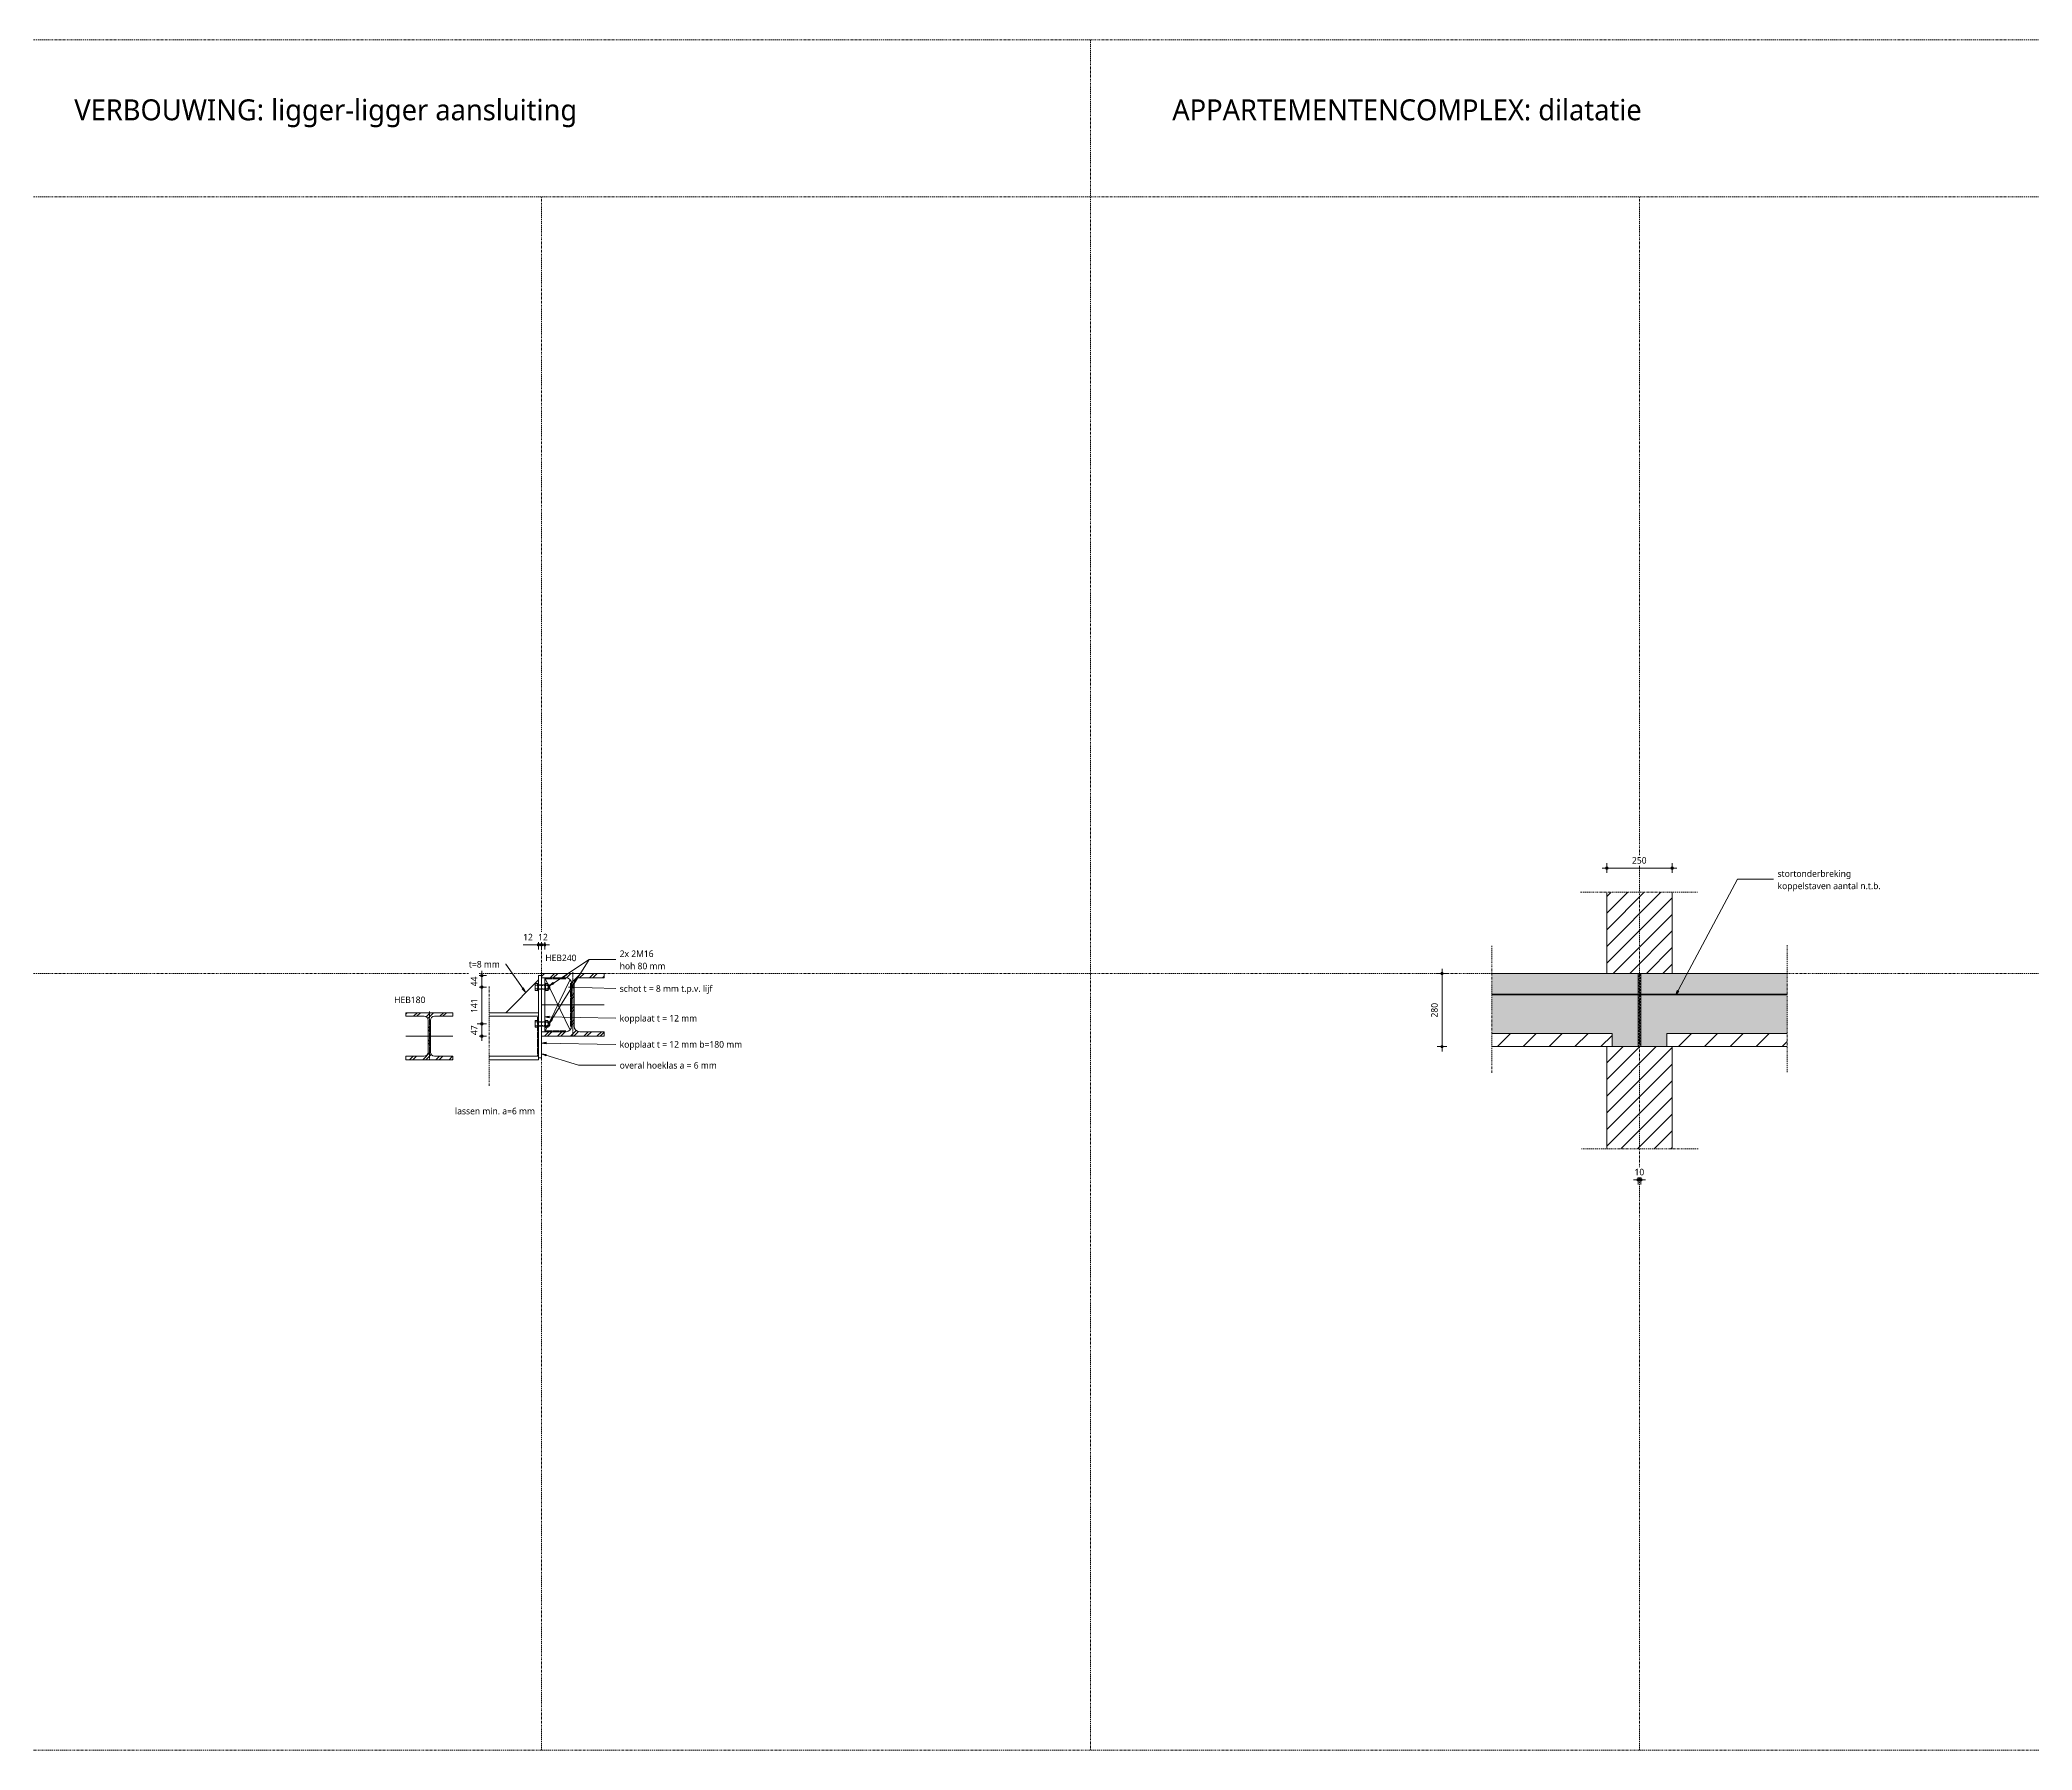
# Model space of a CAD drawing. Header units: millimetres. Extents: x -14163 to 55687, y -143 to 37302.
# Drawn here: x 34868 to 42489, y 7560 to 14100 of the extents above; entities that cross this region are included whole.
import ezdxf

# ---------------------------------------------------------------- set-up
doc = ezdxf.new("R2010")
doc.units = ezdxf.units.MM
for name, pattern in [('Dash', [6.35, 3.175, -3.175]), ('MV_center', [15, 6, -3, 3, -3]), ('MV_hartlijn_staal', [6.6, 5, -0.8, 0, -0.8]), ('Streep 1_1', [2, 1, -1])]:
    doc.linetypes.add(name, pattern=pattern)
for name, color, linetype, lineweight in [('A-ANNO-DIMS', 211, 'Continuous', 13), ('A-ANNO-DIMS-10', 211, 'Continuous', 13), ('A-DETL', 90, 'Continuous', 13), ('A-DETL-GENF', 92, 'Continuous', 18), ('A-DETL-GENF-HDLN', 1, 'Dash', 18), ('A-DETL-IDEN', 3, 'Continuous', 18), ('G-ANNO-TEXT', 231, 'Continuous', 13)]:
    doc.layers.add(name, color=color, linetype=linetype, lineweight=lineweight)
doc.styles.add('Segoe UI_3', font='segoeui.ttf', dxfattribs={"height": 25})
doc.styles.add('Segoe UI_5', font='segoeui.ttf', dxfattribs={"height": 80})
doc.dimstyles.new('2_5_mm', dxfattribs={"dimscale": 304.8, "dimtxt": 26.184099, "dimasz": 0.032808, "dimexe": 0.059055, "dimexo": 0.0625, "dimgap": 0.029528, "dimtad": 1, "dimdec": 0, "dimzin": 0, "dimdsep": 46, "dimtxsty": 'Segoe UI_3', "dimblk1": 'DOTBLANK', "dimblk2": 'DOTBLANK', "dimsah": 1, "dimcen": 0.09, "dimdle": 0.059055, "dimazin": 0, "dimtfac": 1, "dimtdec": 4, "dimtix": 1, "dimtmove": 0, "dimatfit": 3, "dimfxl": 0.059055, "dimfxlon": 1, "dimtvp": 1, "dimtfill": 1, "dimtolj": 1, "dimtzin": 0, "dimarcsym": 2})
doc.dimstyles.new('2_5_mm_1', dxfattribs={"dimscale": 304.8, "dimtxt": 26.184099, "dimasz": 0.032808, "dimexe": 0.059055, "dimexo": 0.0625, "dimgap": 0.029528, "dimtad": 1, "dimdec": 0, "dimzin": 0, "dimdsep": 46, "dimtxsty": 'Segoe UI_3', "dimblk1": 'DOTBLANK', "dimblk2": 'DOTBLANK', "dimsah": 1, "dimcen": 0.09, "dimdle": 0.059055, "dimazin": 0, "dimtfac": 1, "dimtdec": 4, "dimtix": 1, "dimtmove": 1, "dimatfit": 3, "dimfxl": 0.059055, "dimfxlon": 1, "dimtvp": 1, "dimtfill": 1, "dimtolj": 1, "dimtzin": 0, "dimarcsym": 2})
pattern_1 = [(45, (0, 0), (-49.49747, 49.49747), [])]

# ---------------------------------------------------------------- blocks, each defined once
blk = doc.blocks.new('28 Staalprofielen- IPE_HEA_HEB 2d - HEB240-V77-Details Constructie')
at = {"layer": 'A-DETL-GENF', "lineweight": 13}
h = blk.add_hatch(dxfattribs=at)
h.set_pattern_fill('FP_167', color=256, style=0, pattern_type=2)
h.set_pattern_definition([(45, (-36907.01, -10409.864), (-25.144717, 25.144717), []), (45, (-36907.01, -10371.764), (-25.144717, 25.144717), [])])
h.paths.add_polyline_path([(120, -120), (120, -103), (26, -103), (20.6, -102.3), (15.5, -100.2), (11.2, -96.8), (7.8, -92.5), (5.7, -87.4), (5, -82), (5, 82), (5.7, 87.4), (7.8, 92.5), (11.2, 96.8), (15.5, 100.2), (20.6, 102.3), (26, 103), (120, 103), (120, 120), (-120, 120), (-120, 103), (-26, 103), (-20.6, 102.3), (-15.5, 100.2), (-11.2, 96.8), (-7.8, 92.5), (-5.7, 87.4), (-5, 82), (-5, -82), (-5.7, -87.4), (-7.8, -92.5), (-11.2, -96.8), (-15.5, -100.2), (-20.6, -102.3), (-26, -103), (-120, -103), (-120, -120)])
at = {"layer": 'A-DETL-GENF'}
for p, q in [((120, 120), (-120, 120)), ((-120, 120), (-120, 103)), ((120, 120), (-120, 120)), ((-120, 120), (-120, 103)), ((-120, 103), (-26, 103)), ((-120, 103), (-26, 103)), ((-5, 82), (-5, -82)), ((-5, 82), (-5, -82)), ((5, -82), (5, 82)), ((5, 82), (5, -82)), ((26, 103), (120, 103)), ((120, 103), (26, 103)), ((120, 103), (120, 120)), ((120, 120), (120, 103)), ((-120, 0), (120, 0)), ((-26, -103), (-120, -103)), ((-120, -103), (-120, -120)), ((-120, -120), (-120, -103)), ((-120, -103), (-26, -103)), ((-120, -120), (120, -120)), ((120, -120), (-120, -120)), ((120, -103), (26, -103)), ((120, -103), (26, -103)), ((120, -120), (120, -103)), ((120, -120), (120, -103))]:
    blk.add_line(p, q, dxfattribs=at)
at = {"layer": 'A-DETL-GENF', "linetype": 'MV_hartlijn_staal', "lineweight": 13}
blk.add_line((0, 125), (0, -120), dxfattribs=at)
at = {"layer": 'A-DETL-GENF'}
for centre, start, end in [((-26, 82), 0, 90), ((-26, 82), 360, 90), ((26, 82), 90, 180), ((26, 82), 90, 180), ((-26, -82), 270, 0), ((-26, -82), 270, 0), ((26, -82), 180, 270), ((26, -82), 180, 270)]:
    blk.add_arc(centre, 21, start, end, dxfattribs=at)
blk = doc.blocks.new('NLRS_00_DI_maskeer - Type 1-4234829-Details Constructie')
at = {"layer": 'A-DETL-GENF', "linetype": 'MV_center'}
blk.add_line((280, 0), (-100, 0), dxfattribs=at)
blk = doc.blocks.new('28 Staalprofielen- IPE_HEA_HEB 2d - HEB180-V78-Details Constructie')
at = {"layer": 'A-DETL-GENF', "lineweight": 13}
h = blk.add_hatch(dxfattribs=at)
h.set_pattern_fill('FP_168', color=256, style=0, pattern_type=2)
h.set_pattern_definition([(45, (-36357.76, -10289.864), (-25.144717, 25.144717), []), (45, (-36357.76, -10251.764), (-25.144717, 25.144717), [])])
h.paths.add_polyline_path([(22.2, -90), (90, -90), (90, -76), (19.3, -76), (15.4, -75.5), (11.8, -74), (8.6, -71.6), (6.3, -68.5), (4.8, -64.9), (4.3, -61), (4.3, 61), (4.8, 64.9), (6.3, 68.5), (8.6, 71.6), (11.8, 74), (15.4, 75.5), (19.3, 76), (90, 76), (90, 90), (-90, 90), (-90, 76), (-19.2, 76), (-15.4, 75.5), (-11.7, 74), (-8.6, 71.6), (-6.3, 68.5), (-4.8, 64.9), (-4.2, 61), (-4.2, -61), (-4.8, -64.9), (-6.3, -68.5), (-8.6, -71.6), (-11.7, -74), (-15.4, -75.5), (-19.2, -76), (-90, -76), (-90, -90)])
at = {"layer": 'A-DETL-GENF'}
for p, q in [((90, 90), (-90, 90)), ((-90, 90), (-90, 76)), ((90, 90), (-90, 90)), ((-90, 90), (-90, 76)), ((90, 76), (90, 90)), ((90, 90), (90, 76)), ((-90, 76), (-19.2, 76)), ((-90, 76), (-19.2, 76)), ((-90, 0), (90, 0)), ((-4.2, 61), (-4.2, -61)), ((-4.2, 61), (-4.2, -61)), ((4.3, -61), (4.3, 61)), ((4.3, 61), (4.3, -61)), ((19.3, 76), (90, 76)), ((90, 76), (19.3, 76)), ((-19.2, -76), (-90, -76)), ((-90, -76), (-90, -90)), ((-90, -90), (-90, -76)), ((-90, -76), (-19.2, -76)), ((90, -76), (19.3, -76)), ((90, -76), (19.3, -76)), ((90, -90), (90, -76)), ((90, -90), (90, -76)), ((-90, -90), (90, -90)), ((90, -90), (-90, -90))]:
    blk.add_line(p, q, dxfattribs=at)
at = {"layer": 'A-DETL-GENF', "linetype": 'MV_hartlijn_staal', "lineweight": 13}
blk.add_line((0, 95), (0, -90), dxfattribs=at)
at = {"layer": 'A-DETL-GENF'}
for centre, start, end in [((-19.2, 61), 0, 90), ((-19.2, 61), 360, 90), ((19.3, 61), 90, 180), ((19.3, 61), 90, 180), ((-19.2, -61), 270, 0), ((-19.2, -61), 270, 0), ((19.3, -61), 180, 270), ((19.3, -61), 180, 270)]:
    blk.add_arc(centre, 15, start, end, dxfattribs=at)
blk = doc.blocks.new('Repeating Detail - 2_ a_5 mm-V81-Details Constructie')
at = {"layer": 'A-DETL-GENF'}
for p, q in [((0, 0), (0, 5)), ((4, 0), (4, 5)), ((8, 0), (8, 5)), ((12, 0), (12, 5)), ((16, 0), (16, 5)), ((20, 0), (20, 5)), ((24, 0), (24, 5)), ((28, 0), (28, 5)), ((32, 0), (32, 5)), ((36, 0), (36, 5)), ((40, 0), (40, 5)), ((44, 0), (44, 5)), ((48, 0), (48, 5)), ((52, 0), (52, 5)), ((56, 0), (56, 5)), ((60, 0), (60, 5)), ((64, 0), (64, 5)), ((68, 0), (68, 5)), ((72, 0), (72, 5)), ((76, 0), (76, 5)), ((80, 0), (80, 5)), ((84, 0), (84, 5)), ((88, 0), (88, 5)), ((92, 0), (92, 5)), ((96, 0), (96, 5)), ((100, 0), (100, 5)), ((104, 0), (104, 5)), ((108, 0), (108, 5)), ((112, 0), (112, 5)), ((116, 0), (116, 5)), ((120, 0), (120, 5)), ((124, 0), (124, 5)), ((128, 0), (128, 5)), ((132, 0), (132, 5)), ((136, 0), (136, 5)), ((140, 0), (140, 5)), ((144, 0), (144, 5)), ((148, 0), (148, 5))]:
    blk.add_line(p, q, dxfattribs=at)
blk = doc.blocks.new('Repeating Detail - 2_ a_5 mm-V82-Details Constructie')
at = {"layer": 'A-DETL-GENF'}
for p, q in [((0, 0), (0, 5)), ((4, 0), (4, 5)), ((8, 0), (8, 5)), ((12, 0), (12, 5)), ((16, 0), (16, 5)), ((20, 0), (20, 5)), ((24, 0), (24, 5)), ((28, 0), (28, 5)), ((32, 0), (32, 5)), ((36, 0), (36, 5)), ((40, 0), (40, 5)), ((44, 0), (44, 5)), ((48, 0), (48, 5)), ((52, 0), (52, 5)), ((56, 0), (56, 5)), ((60, 0), (60, 5)), ((64, 0), (64, 5)), ((68, 0), (68, 5)), ((72, 0), (72, 5)), ((76, 0), (76, 5)), ((80, 0), (80, 5))]:
    blk.add_line(p, q, dxfattribs=at)
blk = doc.blocks.new('Repeating Detail - 2_ a_5 mm-V83-Details Constructie')
at = {"layer": 'A-DETL-GENF'}
for p, q in [((0, 0), (0, 5)), ((4, 0), (4, 5)), ((8, 0), (8, 5)), ((12, 0), (12, 5)), ((16, 0), (16, 5)), ((20, 0), (20, 5)), ((24, 0), (24, 5)), ((28, 0), (28, 5)), ((32, 0), (32, 5)), ((36, 0), (36, 5)), ((40, 0), (40, 5)), ((44, 0), (44, 5)), ((48, 0), (48, 5)), ((52, 0), (52, 5)), ((56, 0), (56, 5)), ((60, 0), (60, 5)), ((64, 0), (64, 5)), ((68, 0), (68, 5)), ((72, 0), (72, 5)), ((76, 0), (76, 5)), ((80, 0), (80, 5)), ((84, 0), (84, 5)), ((88, 0), (88, 5)), ((92, 0), (92, 5)), ((96, 0), (96, 5)), ((100, 0), (100, 5)), ((104, 0), (104, 5)), ((108, 0), (108, 5)), ((112, 0), (112, 5)), ((116, 0), (116, 5)), ((120, 0), (120, 5)), ((124, 0), (124, 5)), ((128, 0), (128, 5)), ((132, 0), (132, 5)), ((136, 0), (136, 5)), ((140, 0), (140, 5)), ((144, 0), (144, 5)), ((148, 0), (148, 5)), ((152, 0), (152, 5)), ((156, 0), (156, 5)), ((160, 0), (160, 5)), ((164, 0), (164, 5))]:
    blk.add_line(p, q, dxfattribs=at)
blk = doc.blocks.new('00 bout_moer - M16-4299266-Details Constructie')
at = {"layer": 'A-DETL-GENF'}
for p, q in [((-13, 11.6), (-11.7, 13)), ((-13, 11.6), (-11.1, 7.4)), ((-13, -11.1), (-13, 11.6)), ((-11.1, 7.4), (-13, 3.2)), ((-13, 3.2), (-13, -3.2)), ((-11.7, 13), (-4, 13)), ((-11.1, 7.4), (-4.6, 7.4)), ((-4.6, 7.4), (-2.8, 11.6)), ((-2.8, 3.2), (-4.6, 7.4)), ((-4, 13), (-2.8, 11.6)), ((-2.8, 0), (-2.8, 14.9)), ((-2.8, 14.9), (0, 14.9)), ((-2.8, 11.6), (-2.8, 0)), ((-2.8, -3.2), (-2.8, 3.2)), ((-2.8, -14.9), (-2.8, 0)), ((-2.8, 0), (-2.8, -11.1)), ((0, 14.9), (0, -14.9)), ((24, -14.9), (24, 14.9)), ((24, 14.9), (26.8, 14.9)), ((26.8, 14.9), (26.8, 0)), ((26.8, 11.1), (28.2, 13)), ((26.8, 0), (26.8, 11.1)), ((26.8, 11.1), (28.6, 7.2)), ((28.6, 7.2), (26.8, 3.2)), ((26.8, 3.2), (26.8, -3.2)), ((26.8, -11.6), (26.8, 0)), ((26.8, 0), (26.8, -14.9)), ((28.2, 13), (35.8, 13)), ((35.1, 7.2), (28.6, 7.2)), ((35.1, 7.2), (37, 11.1)), ((37, 3.2), (35.1, 7.2)), ((35.8, 13), (37, 11.1)), ((37, 11.1), (37, -11.6)), ((37, -3.2), (37, 3.2)), ((-13, -3.2), (-11.1, -7.2)), ((-11.1, -7.2), (-13, -11.1)), ((-11.8, -13), (-13, -11.1)), ((-4.2, -13), (-11.8, -13)), ((-11.1, -7.2), (-4.6, -7.2)), ((-4.6, -7.2), (-2.8, -3.2)), ((-2.8, -11.1), (-4.6, -7.2)), ((-2.8, -11.1), (-4.2, -13)), ((0, -14.9), (-2.8, -14.9)), ((26.8, -14.9), (24, -14.9)), ((26.8, -3.2), (28.6, -7.4)), ((28.6, -7.4), (26.8, -11.6)), ((28, -13), (26.8, -11.6)), ((35.7, -13), (28, -13)), ((35.1, -7.4), (28.6, -7.4)), ((35.1, -7.4), (37, -3.2)), ((37, -11.6), (35.1, -7.4)), ((37, -11.6), (35.7, -13))]:
    blk.add_line(p, q, dxfattribs=at)
at = {"layer": 'A-DETL-GENF', "linetype": 'Streep 1_1', "lineweight": 13}
for p, q in [((0, 8), (41.7, 8)), ((43.7, 6.5), (41.7, 8)), ((41.7, -8), (41.7, 8)), ((43.7, 6.5), (43.7, -6.5)), ((0, -8), (41.7, -8)), ((43.7, -6.5), (41.7, -8))]:
    blk.add_line(p, q, dxfattribs=at)
at = {"layer": 'A-DETL-GENF-HDLN'}
for p, q in [((0, 8), (1.5, 6.5)), ((0, 8), (0, -8)), ((1.5, 6.5), (41.7, 6.5)), ((0, -8), (1.5, -6.5)), ((1.5, -6.5), (41.7, -6.5))]:
    blk.add_line(p, q, dxfattribs=at)
blk = doc.blocks.new('NLRS_00_DI_maskeer - Type 1-4234714-Details Constructie')
at = {"layer": 'A-DETL-GENF', "linetype": 'MV_center'}
blk.add_line((-100, 0), (350, 0), dxfattribs=at)
blk = doc.blocks.new('NLRS_00_DI_maskeer - Type 1-4274649-Details Constructie')
at = {"layer": 'A-DETL-GENF', "linetype": 'MV_center'}
blk.add_line((388.5, 0), (-100, 0), dxfattribs=at)
blk = doc.blocks.new('NLRS_00_DI_maskeer - Type 1-4275050-Details Constructie')
at = {"layer": 'A-DETL-GENF', "linetype": 'MV_center'}
blk.add_line((-100, 0), (388.5, 0), dxfattribs=at)
blk = doc.blocks.new('NLRS_00_DI_maskeer - Type 1-4234379-Details Constructie')
at = {"layer": 'A-DETL-GENF', "linetype": 'MV_center'}
blk.add_line((350, 0), (-100, 0), dxfattribs=at)
blk = doc.blocks.new('20 isolatie - isolatie-4275268-Details Constructie')
at = {"layer": 'A-DETL-GENF'}
for p, q in [((280, 0), (0, 0)), ((0, 0), (0, -10)), ((280, -10), (280, 0)), ((0, -10), (280, -10))]:
    blk.add_line(p, q, dxfattribs=at)
at = {"layer": 'A-DETL-GENF', "lineweight": 13}
for p, q in [((0, 0), (280, 0)), ((0, -10), (0, 0)), ((0, -10), (5.8, 0)), ((5.8, 0), (11.5, -10)), ((11.5, -10), (17.3, 0)), ((17.3, 0), (23.1, -10)), ((23.1, -10), (28.9, 0)), ((28.9, 0), (34.6, -10)), ((34.6, -10), (40.4, 0)), ((40.4, 0), (46.2, -10)), ((46.2, -10), (52, 0)), ((52, 0), (57.7, -10)), ((98.1, 0), (103.9, -10)), ((103.9, -10), (109.7, 0)), ((109.7, 0), (115.5, -10)), ((115.5, -10), (121.2, 0)), ((121.2, 0), (127, -10)), ((127, -10), (132.8, 0)), ((132.8, 0), (138.6, -10)), ((138.6, -10), (144.3, 0)), ((144.3, 0), (150.1, -10)), ((150.1, -10), (155.9, 0)), ((155.9, 0), (161.7, -10)), ((161.7, -10), (167.4, 0)), ((167.4, 0), (173.2, -10)), ((173.2, -10), (179, 0)), ((179, 0), (184.8, -10)), ((184.8, -10), (190.5, 0)), ((190.5, 0), (196.3, -10)), ((196.3, -10), (202.1, 0)), ((202.1, 0), (207.8, -10)), ((207.8, -10), (213.6, 0)), ((213.6, 0), (219.4, -10)), ((219.4, -10), (225.2, 0)), ((225.2, 0), (230.9, -10)), ((230.9, -10), (236.7, 0)), ((236.7, 0), (242.5, -10)), ((242.5, -10), (248.3, 0)), ((248.3, 0), (254, -10)), ((254, -10), (259.8, 0)), ((259.8, 0), (265.6, -10)), ((265.6, -10), (271.4, 0)), ((271.4, 0), (277.1, -10)), ((280, 0), (280, -10)), ((280, -10), (0, -10)), ((57.7, -10), (63.5, 0)), ((63.5, 0), (69.3, -10)), ((69.3, -10), (75.1, 0)), ((75.1, 0), (80.8, -10)), ((80.8, -10), (86.6, 0)), ((86.6, 0), (92.4, -10)), ((92.4, -10), (98.1, 0)), ((280, -5), (277.1, -10)), ((280, -10), (277.1, -10)), ((280, -10), (280, -5))]:
    blk.add_line(p, q, dxfattribs=at)
blk = doc.blocks.new('DIMBLOCK146-Details Constructie')
at = {"layer": 'A-ANNO-DIMS-10'}
for p, q in [((36558.2, 10336.9), (36540.2, 10336.9)), ((36558.2, 10289.9), (36540.2, 10289.9)), ((36558.2, 10271.9), (36558.2, 10336.9)), ((36558.2, 10336.9), (36576.2, 10336.9)), ((36558.2, 10289.9), (36576.2, 10289.9))]:
    blk.add_line(p, q, dxfattribs=at)
for centre in [(36558.2, 10336.9), (36558.2, 10289.9)]:
    blk.add_circle(centre, 5, dxfattribs=at)
at = {"layer": 'A-ANNO-DIMS-10', "color": 0, "insert": (36516.6, 10294.3), "char_height": 25, "width": 45.703, "attachment_point": 1, "rotation": 90, "line_spacing_factor": 1.142579, "style": 'Segoe UI_3', "bg_fill": 3, "box_fill_scale": 1.25, "bg_fill_color": 9, "bg_fill_true_color": 13158600, "bg_fill_transparency": 0}
blk.add_mtext('47', dxfattribs=at)
blk = doc.blocks.new('_DotBlank')
at = {"color": 0, "linetype": 'ByBlock', "lineweight": -2}
blk.add_line((-0.5, 0), (-1, 0), dxfattribs=at)
blk.add_circle((0, 0), 0.5, dxfattribs=at)
blk = doc.blocks.new('DIMBLOCK147-Details Constructie')
at = {"layer": 'A-ANNO-DIMS-10'}
for p, q in [((36558.2, 10477.9), (36540.2, 10477.9)), ((36558.2, 10336.9), (36558.2, 10477.9)), ((36558.2, 10477.9), (36576.2, 10477.9)), ((36558.2, 10336.9), (36540.2, 10336.9)), ((36558.2, 10336.9), (36576.2, 10336.9))]:
    blk.add_line(p, q, dxfattribs=at)
for centre in [(36558.2, 10477.9), (36558.2, 10336.9)]:
    blk.add_circle(centre, 5, dxfattribs=at)
at = {"layer": 'A-ANNO-DIMS-10', "color": 0, "insert": (36516.6, 10378.8), "char_height": 25, "width": 68.555, "attachment_point": 1, "rotation": 90, "line_spacing_factor": 1.142579, "style": 'Segoe UI_3', "bg_fill": 3, "box_fill_scale": 1.25, "bg_fill_color": 9, "bg_fill_true_color": 13158600, "bg_fill_transparency": 0}
blk.add_mtext('141', dxfattribs=at)
blk = doc.blocks.new('DIMBLOCK148-Details Constructie')
at = {"layer": 'A-ANNO-DIMS-10'}
for p, q in [((36558.2, 10521.4), (36540.2, 10521.4)), ((36558.2, 10477.9), (36558.2, 10539.4)), ((36558.2, 10521.4), (36576.2, 10521.4)), ((36558.2, 10477.9), (36540.2, 10477.9)), ((36558.2, 10477.9), (36576.2, 10477.9))]:
    blk.add_line(p, q, dxfattribs=at)
for centre in [(36558.2, 10521.4), (36558.2, 10477.9)]:
    blk.add_circle(centre, 5, dxfattribs=at)
at = {"layer": 'A-ANNO-DIMS-10', "color": 0, "insert": (36516.6, 10480.6), "char_height": 25, "width": 45.703, "attachment_point": 1, "rotation": 90, "line_spacing_factor": 1.142579, "style": 'Segoe UI_3', "bg_fill": 3, "box_fill_scale": 1.25, "bg_fill_color": 9, "bg_fill_true_color": 13158600, "bg_fill_transparency": 0}
blk.add_mtext('44', dxfattribs=at)
blk = doc.blocks.new('DIMBLOCK149-Details Constructie')
at = {"layer": 'A-ANNO-DIMS-10'}
for p, q in [((36716.7, 10639.7), (36774.8, 10639.7)), ((36757, 10639.7), (36787, 10639.7)), ((36774.8, 10639.7), (36781, 10639.7)), ((36775, 10639.7), (36775, 10657.7)), ((36775, 10639.7), (36775, 10621.7)), ((36787, 10639.7), (36787, 10657.7)), ((36787, 10639.7), (36787, 10621.7))]:
    blk.add_line(p, q, dxfattribs=at)
for centre in [(36775, 10639.7), (36787, 10639.7)]:
    blk.add_circle(centre, 5, dxfattribs=at)
at = {"layer": 'A-ANNO-DIMS-10', "color": 0, "insert": (36716.7, 10681.3), "char_height": 25, "width": 45.703, "attachment_point": 1, "line_spacing_factor": 1.142579, "style": 'Segoe UI_3', "bg_fill": 3, "box_fill_scale": 1.25, "bg_fill_color": 9, "bg_fill_true_color": 13158600, "bg_fill_transparency": 0}
blk.add_mtext('12', dxfattribs=at)
blk = doc.blocks.new('DIMBLOCK150-Details Constructie')
at = {"layer": 'A-ANNO-DIMS-10'}
for p, q in [((36787, 10639.7), (36787, 10657.7)), ((36787, 10639.7), (36817, 10639.7)), ((36787, 10639.7), (36787, 10621.7)), ((36799, 10639.7), (36799, 10657.7)), ((36799, 10639.7), (36799, 10621.7))]:
    blk.add_line(p, q, dxfattribs=at)
for centre in [(36787, 10639.7), (36799, 10639.7)]:
    blk.add_circle(centre, 5, dxfattribs=at)
at = {"layer": 'A-ANNO-DIMS-10', "color": 0, "insert": (36774, 10681.3), "char_height": 25, "width": 45.703, "attachment_point": 1, "line_spacing_factor": 1.142579, "style": 'Segoe UI_3', "bg_fill": 3, "box_fill_scale": 1.25, "bg_fill_color": 9, "bg_fill_true_color": 13158600, "bg_fill_transparency": 0}
blk.add_mtext('12', dxfattribs=at)
blk = doc.blocks.new('DIMBLOCK362-Details Constructie')
at = {"layer": 'A-ANNO-DIMS-10'}
for p, q in [((40844, 10933), (41130, 10933)), ((40862, 10933), (40862, 10951)), ((40862, 10933), (40862, 10915)), ((41112, 10933), (41112, 10951)), ((41112, 10933), (41112, 10915))]:
    blk.add_line(p, q, dxfattribs=at)
for centre in [(40862, 10933), (41112, 10933)]:
    blk.add_circle(centre, 5, dxfattribs=at)
at = {"layer": 'A-ANNO-DIMS-10', "color": 0, "insert": (40958.4, 10974.7), "char_height": 25, "width": 68.555, "attachment_point": 1, "line_spacing_factor": 1.142579, "style": 'Segoe UI_3', "bg_fill": 3, "box_fill_scale": 1.25, "bg_fill_color": 9, "bg_fill_true_color": 13158600, "bg_fill_transparency": 0}
blk.add_mtext('250', dxfattribs=at)
blk = doc.blocks.new('DIMBLOCK363-Details Constructie')
at = {"layer": 'A-ANNO-DIMS-10'}
for p, q in [((40231.7, 10529.9), (40213.7, 10529.9)), ((40231.7, 10231.9), (40231.7, 10547.9)), ((40231.7, 10529.9), (40249.7, 10529.9)), ((40231.7, 10249.9), (40213.7, 10249.9)), ((40231.7, 10249.9), (40249.7, 10249.9))]:
    blk.add_line(p, q, dxfattribs=at)
for centre in [(40231.7, 10529.9), (40231.7, 10249.9)]:
    blk.add_circle(centre, 5, dxfattribs=at)
at = {"layer": 'A-ANNO-DIMS-10', "color": 0, "insert": (40190.1, 10361.3), "char_height": 25, "width": 68.555, "attachment_point": 1, "rotation": 90, "line_spacing_factor": 1.142579, "style": 'Segoe UI_3', "bg_fill": 3, "box_fill_scale": 1.25, "bg_fill_color": 9, "bg_fill_true_color": 13158600, "bg_fill_transparency": 0}
blk.add_mtext('280', dxfattribs=at)
blk = doc.blocks.new('DIMBLOCK364-Details Constructie')
at = {"layer": 'A-ANNO-DIMS-10'}
for p, q in [((40982, 9741.1), (40982, 9759.1)), ((40992, 9741.1), (40992, 9759.1)), ((40964, 9741.1), (41010, 9741.1)), ((40982, 9741.1), (40982, 9723.1)), ((40992, 9741.1), (40992, 9723.1))]:
    blk.add_line(p, q, dxfattribs=at)
for centre in [(40982, 9741.1), (40992, 9741.1)]:
    blk.add_circle(centre, 5, dxfattribs=at)
at = {"layer": 'A-ANNO-DIMS-10', "color": 0, "insert": (40968, 9782.8), "char_height": 25, "width": 45.703, "attachment_point": 1, "line_spacing_factor": 1.142579, "style": 'Segoe UI_3', "bg_fill": 3, "box_fill_scale": 1.25, "bg_fill_color": 9, "bg_fill_true_color": 13158600, "bg_fill_transparency": 0}
blk.add_mtext('10', dxfattribs=at)

msp = doc.modelspace()

# ---------------------------------------------------------------- hatches: boundary and pattern name
at = {"layer": 'A-DETL-GENF', "lineweight": 13}
h = msp.add_hatch(dxfattribs=at)
h.set_pattern_fill('FP_154', color=254, style=0, pattern_type=2)
h.set_pattern_definition([(45, (0, 0), (-31.819805, 31.819805), [])])
h.paths.add_polyline_path([(40882, 9859.4), (41112, 9859.4), (41112, 10249.9), (40862, 10249.9), (40862, 9859.4)])
h.paths.add_polyline_path([(41112, 10529.9), (41112, 10840.4), (40862, 10840.4), (40862, 10529.9), (40992, 10529.9)])
at = {"layer": 'A-DETL-GENF'}
for points in [[(40982, 10249.9), (40982, 10529.9), (40422, 10529.9), (40422, 10299.9), (40882, 10299.9), (40882, 10249.9)], [(41092, 10249.9), (41092, 10299.9), (41552, 10299.9), (41552, 10529.9), (40992, 10529.9), (40992, 10249.9)]]:
    msp.add_hatch(color=9, dxfattribs=at).paths.add_polyline_path(points)
at = {"layer": 'A-DETL-GENF', "lineweight": 13}
h = msp.add_hatch(dxfattribs=at)
h.set_pattern_fill('FP_117', color=250, style=0, pattern_type=2)
h.set_pattern_definition(pattern_1)
h.paths.add_polyline_path([(40882, 10249.9), (40882, 10299.9), (40422, 10299.9), (40422, 10249.9)])
h = msp.add_hatch(dxfattribs=at)
h.set_pattern_fill('FP_117', color=250, style=0, pattern_type=2)
h.set_pattern_definition(pattern_1)
h.paths.add_polyline_path([(41092, 10249.9), (41552, 10249.9), (41552, 10299.9), (41092, 10299.9)])
at = {"layer": 'G-ANNO-TEXT'}
for points in [[(36725.6, 10457.7), (36717.9, 10474.3), (36712.7, 10470.7)], [(36817.2, 10482.8), (36834, 10490.1), (36830.5, 10495.4)], [(36890.3, 10477.4), (36908.2, 10473.7), (36908.3, 10480.1)], [(41126.1, 10447.9), (41137.4, 10462.3), (41131.8, 10465.3)], [(36798.1, 10363.8), (36816, 10360.3), (36816.1, 10366.7)], [(36816.9, 10339.9), (36829.1, 10353.5), (36823.8, 10356.9)], [(36786.7, 10263.8), (36804.7, 10260.3), (36804.8, 10266.7)], [(36786.7, 10222.8), (36803, 10214.4), (36804.9, 10220.5)]]:
    msp.add_hatch(color=7, dxfattribs=at).paths.add_polyline_path(points)

# ---------------------------------------------------------------- linework, layer by layer
at = {"layer": 'A-DETL', "linetype": 'MV_center', "lineweight": 18}
for p, q in [((34687, 14099.9), (38887, 14099.9)), ((38887, 14099.9), (38887, 7559.9)), ((38887, 14099.9), (38887, 7559.9)), ((38887, 14099.9), (43087, 14099.9)), ((34687, 13499.9), (38887, 13499.9)), ((36787, 7559.9), (36787, 13499.9)), ((38887, 13499.9), (43087, 13499.9)), ((40987, 7559.9), (40987, 13499.9)), ((34687, 10529.9), (38887, 10529.9)), ((38887, 10529.9), (43087, 10529.9)), ((38887, 7559.9), (34687, 7559.9)), ((43087, 7559.9), (38887, 7559.9))]:
    msp.add_line(p, q, dxfattribs=at)
at = {"layer": 'A-DETL', "lineweight": 18}
for p, q in [((40862, 10840.4), (40862, 10529.9)), ((41112, 10529.9), (41112, 10840.4)), ((36775, 10521.4), (36775, 10199.9)), ((36787, 10521.4), (36775, 10521.4)), ((36787, 10512.9), (36787, 10529.9)), ((40982, 10529.9), (40422, 10529.9)), ((41552, 10529.9), (40992, 10529.9)), ((36650, 10379.9), (36775, 10504.9)), ((36775, 10379.9), (36775, 10504.9)), ((36787, 10512.9), (36799, 10512.9)), ((36787, 10512.9), (36787, 10306.9)), ((36799, 10512.9), (36799, 10306.9)), ((36799, 10512.9), (36895.9, 10313)), ((36799, 10306.9), (36895.9, 10506.7)), ((36587, 10379.9), (36775, 10379.9)), ((36587, 10365.9), (36775, 10365.9)), ((36775, 10379.9), (36650, 10379.9)), ((36799, 10306.9), (36787, 10306.9)), ((36787, 10289.9), (36787, 10199.9)), ((40882, 10299.9), (40422, 10299.9)), ((40882, 10249.9), (40882, 10299.9)), ((41092, 10299.9), (41092, 10249.9)), ((41552, 10299.9), (41092, 10299.9)), ((36587, 10213.9), (36775, 10213.9)), ((36775, 10199.9), (36775, 10213.9)), ((40422, 10249.9), (40882, 10249.9)), ((40862, 10249.9), (40862, 9859.4)), ((40882, 10249.9), (40982, 10249.9)), ((40992, 10249.9), (41092, 10249.9)), ((41092, 10249.9), (41552, 10249.9)), ((41112, 9859.4), (41112, 10249.9)), ((36587, 10199.9), (36775, 10199.9)), ((36775, 10206.9), (36787, 10206.9))]:
    msp.add_line(p, q, dxfattribs=at)
at = {"layer": 'A-DETL', "lineweight": 35}
msp.add_line((41552, 10449.9), (40422, 10449.9), dxfattribs=at)
at = {"layer": 'G-ANNO-TEXT', "color": 250}
for p, q in [((41362.6, 10889.9), (41500.1, 10889.9)), ((36650.4, 10565.1), (36649.7, 10565.1)), ((36725.6, 10457.7), (36650.4, 10565.1)), ((36717.9, 10474.3), (36712.7, 10470.7)), ((36712.7, 10470.7), (36725.6, 10457.7)), ((36725.6, 10457.7), (36717.9, 10474.3)), ((36830.5, 10495.4), (36817.2, 10482.8)), ((36817.2, 10482.8), (36834, 10490.1)), ((36834, 10490.1), (36830.5, 10495.4)), ((36908.3, 10480.1), (36890.3, 10477.4)), ((36890.3, 10477.4), (36908.2, 10473.7)), ((36890.3, 10477.4), (37070.9, 10472.1)), ((36908.2, 10473.7), (36908.3, 10480.1)), ((41131.8, 10465.3), (41126.1, 10447.9)), ((41126.1, 10447.9), (41137.4, 10462.3)), ((41137.4, 10462.3), (41131.8, 10465.3)), ((36816.1, 10366.7), (36798.1, 10363.8)), ((36816, 10360.3), (36816.1, 10366.7)), ((36798.1, 10363.8), (36816, 10360.3)), ((36798.1, 10363.8), (37070.9, 10358.6)), ((36823.8, 10356.9), (36816.9, 10339.9)), ((36816.9, 10339.9), (36829.1, 10353.5)), ((36829.1, 10353.5), (36823.8, 10356.9)), ((36804.8, 10266.7), (36786.7, 10263.8)), ((36786.7, 10263.8), (36804.7, 10260.3)), ((36786.7, 10263.8), (37070.9, 10258.6)), ((36786.7, 10222.8), (36803, 10214.4)), ((36804.9, 10220.5), (36786.7, 10222.8)), ((36786.7, 10222.8), (36928.8, 10178.6)), ((36803, 10214.4), (36804.9, 10220.5)), ((36804.7, 10260.3), (36804.8, 10266.7)), ((36928.8, 10178.6), (37070.9, 10178.6))]:
    msp.add_line(p, q, dxfattribs=at)

# ---------------------------------------------------------------- block references
at = {"layer": 'A-DETL-GENF', "linetype": 'MV_center'}
for name, p in [('NLRS_00_DI_maskeer - Type 1-4234714-Details Constructie', (40862, 10840.4)), ('NLRS_00_DI_maskeer - Type 1-4234379-Details Constructie', (40862, 9859.4))]:
    msp.add_blockref(name, p, dxfattribs=at)
for name, p, rotation in [('NLRS_00_DI_maskeer - Type 1-4274649-Details Constructie', (40422, 10538.4), 269.9999999999999), ('NLRS_00_DI_maskeer - Type 1-4275050-Details Constructie', (41552, 10538.4), 269.9999999999999), ('NLRS_00_DI_maskeer - Type 1-4234829-Details Constructie', (36587, 10379.9), 270)]:
    msp.add_blockref(name, p, dxfattribs=dict(at, rotation=rotation))
at = {"layer": 'A-DETL-GENF'}
for name, p in [('28 Staalprofielen- IPE_HEA_HEB 2d - HEB240-V77-Details Constructie', (36907, 10409.9)), ('00 bout_moer - M16-4299266-Details Constructie', (36775, 10477.9)), ('28 Staalprofielen- IPE_HEA_HEB 2d - HEB180-V78-Details Constructie', (36357.8, 10289.9)), ('00 bout_moer - M16-4299266-Details Constructie', (36775, 10336.9)), ('Repeating Detail - 2_ a_5 mm-V82-Details Constructie', (36799, 10306.9))]:
    msp.add_blockref(name, p, dxfattribs=at)
at = {"layer": 'A-DETL-GENF', "lineweight": 13, "rotation": 270}
msp.add_blockref('20 isolatie - isolatie-4275268-Details Constructie', (40992, 10529.9), dxfattribs=at)
at = {"layer": 'A-DETL-GENF', "extrusion": (0, 0, -1)}
for name, p, rotation in [('Repeating Detail - 2_ a_5 mm-V82-Details Constructie', (-36799, 10512.9), 180), ('Repeating Detail - 2_ a_5 mm-V83-Details Constructie', (-36902, 10491.9), 270)]:
    msp.add_blockref(name, p, dxfattribs=dict(at, rotation=rotation))
at = {"layer": 'A-DETL-GENF', "rotation": 90}
msp.add_blockref('Repeating Detail - 2_ a_5 mm-V81-Details Constructie', (36775, 10213.9), dxfattribs=at)

# ---------------------------------------------------------------- texts
at = {"layer": 'G-ANNO-TEXT', "color": 7, "attachment_point": 1}
for s, insert, char_height, width, style in [('VERBOUWING: ligger-ligger aansluiting', (34999.8, 13872.3), 80, 2412.278, 'Segoe UI_5'), ('APPARTEMENTENCOMPLEX: dilatatie', (39199.8, 13872.3), 80, 2274.387, 'Segoe UI_5'), ('stortonderbreking', (41515.1, 10924.2), 25, 338.312, 'Segoe UI_3'), ('koppelstaven aantal n.t.b.', (41515.1, 10877.2), 25, 476.202, 'Segoe UI_3'), ('2x 2M16 ', (37085.9, 10617.7), 25, 174.768, 'Segoe UI_3'), ('hoh 80 mm', (37085.9, 10570.7), 25, 217.257, 'Segoe UI_3'), ('schot t = 8 mm t.p.v. lijf', (37085.9, 10484.6), 25, 443.333, 'Segoe UI_3'), ('kopplaat t = 12 mm ', (37085.9, 10371.1), 25, 387.215, 'Segoe UI_3'), ('kopplaat t = 12 mm b=180 mm', (37085.9, 10271.1), 25, 596.455, 'Segoe UI_3'), ('overal hoeklas a = 6 mm', (37085.9, 10191.1), 25, 463.375, 'Segoe UI_3'), ('lassen min. a=6 mm', (36455.9, 10016), 25, 377.595, 'Segoe UI_3')]:
    msp.add_mtext(s, dxfattribs=dict(at, insert=insert, char_height=char_height, width=width, style=style))

# ---------------------------------------------------------------- next in the draw order: texts
at = {"layer": 'A-DETL-IDEN', "lineweight": 13, "char_height": 25, "width": 145.907, "attachment_point": 1, "style": 'Segoe UI_3', "bg_fill": 3, "box_fill_scale": 1.25, "bg_fill_color": 9, "bg_fill_true_color": 13158600, "bg_fill_transparency": 0}
for s, insert in [('HEB240', (36801.4, 10601.9)), ('HEB180', (36223.5, 10441.5))]:
    msp.add_mtext(s, dxfattribs=dict(at, insert=insert))

# ---------------------------------------------------------------- next in the draw order: dimensions: what is measured, and where the dimension line sits
at = {"layer": 'A-ANNO-DIMS'}
for base, p1, p2, override, picture, middle in [((41112, 10933), (40862, 10915), (41112, 10915), {"dimpost": '<>', "dimfxl": 250}, 'DIMBLOCK362-Details Constructie', (40987, 10955)), ((40992, 9741.1), (40982, 9759.1), (40992, 9759.1), {"dimpost": '<>', "dimfxl": 10}, 'DIMBLOCK364-Details Constructie', (40987, 9763.1))]:
    dim = msp.add_linear_dim(base=base, p1=p1, p2=p2, dimstyle='2_5_mm', override=override, dxfattribs=at)
    dim.commit()
    dim.dimension.update_dxf_attribs({"geometry": picture, "text_midpoint": middle})
for base, p1, p2, override, picture, middle in [((40231.7, 10529.9), (40249.7, 10249.9), (40213.7, 10529.9), {"dimpost": '<>', "dimfxl": 282.3048}, 'DIMBLOCK363-Details Constructie', (40209.8, 10389.9)), ((36558.2, 10336.9), (36576.2, 10289.9), (36576.2, 10336.9), {"dimpost": '<>', "dimfxl": 47}, 'DIMBLOCK146-Details Constructie', (36536.7, 10313.4))]:
    dim = msp.add_linear_dim(base=base, p1=p1, p2=p2, angle=90, dimstyle='2_5_mm', override=override, dxfattribs=at)
    dim.commit()
    dim.dimension.update_dxf_attribs({"geometry": picture, "text_midpoint": middle})

# ---------------------------------------------------------------- next in the draw order: linework, layer by layer
at = {"layer": 'G-ANNO-TEXT', "color": 250}
for p, q in [((41126.1, 10447.9), (41362.6, 10889.9)), ((36816.9, 10339.9), (36969.1, 10583.4)), ((36817.2, 10482.8), (36969.1, 10583.4)), ((36969.1, 10583.4), (37070.9, 10583.4)), ((36969.1, 10583.4), (37070.9, 10583.4))]:
    msp.add_line(p, q, dxfattribs=at)

# ---------------------------------------------------------------- next in the draw order: dimensions: what is measured, and where the dimension line sits
at = {"layer": 'A-ANNO-DIMS'}
dim = msp.add_linear_dim(base=(36787, 10639.7), p1=(36775, 10621.7), p2=(36787, 10621.7), dimstyle='2_5_mm_1', override={"dimpost": '<>', "dimfxl": 12}, dxfattribs=at)
dim.commit()
dim.dimension.update_dxf_attribs({"geometry": 'DIMBLOCK149-Details Constructie', "text_midpoint": (36739.5, 10664.6), "dimtype": 160})
dim = msp.add_linear_dim(base=(36558.2, 10477.9), p1=(36576.2, 10336.9), p2=(36576.2, 10477.9), angle=90, dimstyle='2_5_mm', override={"dimpost": '<>', "dimfxl": 141}, dxfattribs=at)
dim.commit()
dim.dimension.update_dxf_attribs({"geometry": 'DIMBLOCK147-Details Constructie', "text_midpoint": (36536.4, 10407.4)})

# ---------------------------------------------------------------- next in the draw order: dimensions: what is measured, and where the dimension line sits
dim = msp.add_linear_dim(base=(36799, 10639.7), p1=(36787, 10621.7), p2=(36799, 10621.7), dimstyle='2_5_mm', override={"dimpost": '<>', "dimfxl": 12}, dxfattribs=at)
dim.commit()
dim.dimension.update_dxf_attribs({"geometry": 'DIMBLOCK150-Details Constructie', "text_midpoint": (36793, 10661.4)})
dim = msp.add_linear_dim(base=(36558.2188667, 10521.364188), p1=(36576.2188667, 10477.864188), p2=(36576.2188667, 10521.364188), angle=90, dimstyle='2_5_mm', override={"dimpost": '<>', "dimfxl": 43.5}, dxfattribs=at)
dim.commit()
dim.dimension.update_dxf_attribs({"geometry": 'DIMBLOCK148-Details Constructie', "text_midpoint": (36536.7188667, 10499.614188)})

# ---------------------------------------------------------------- next in the draw order: texts
at = {"layer": 'G-ANNO-TEXT', "color": 7, "insert": (36509, 10577.6), "char_height": 25, "width": 152.321, "attachment_point": 1, "style": 'Segoe UI_3'}
msp.add_mtext('t=8 mm', dxfattribs=at)

doc.saveas('drawing.dxf')
